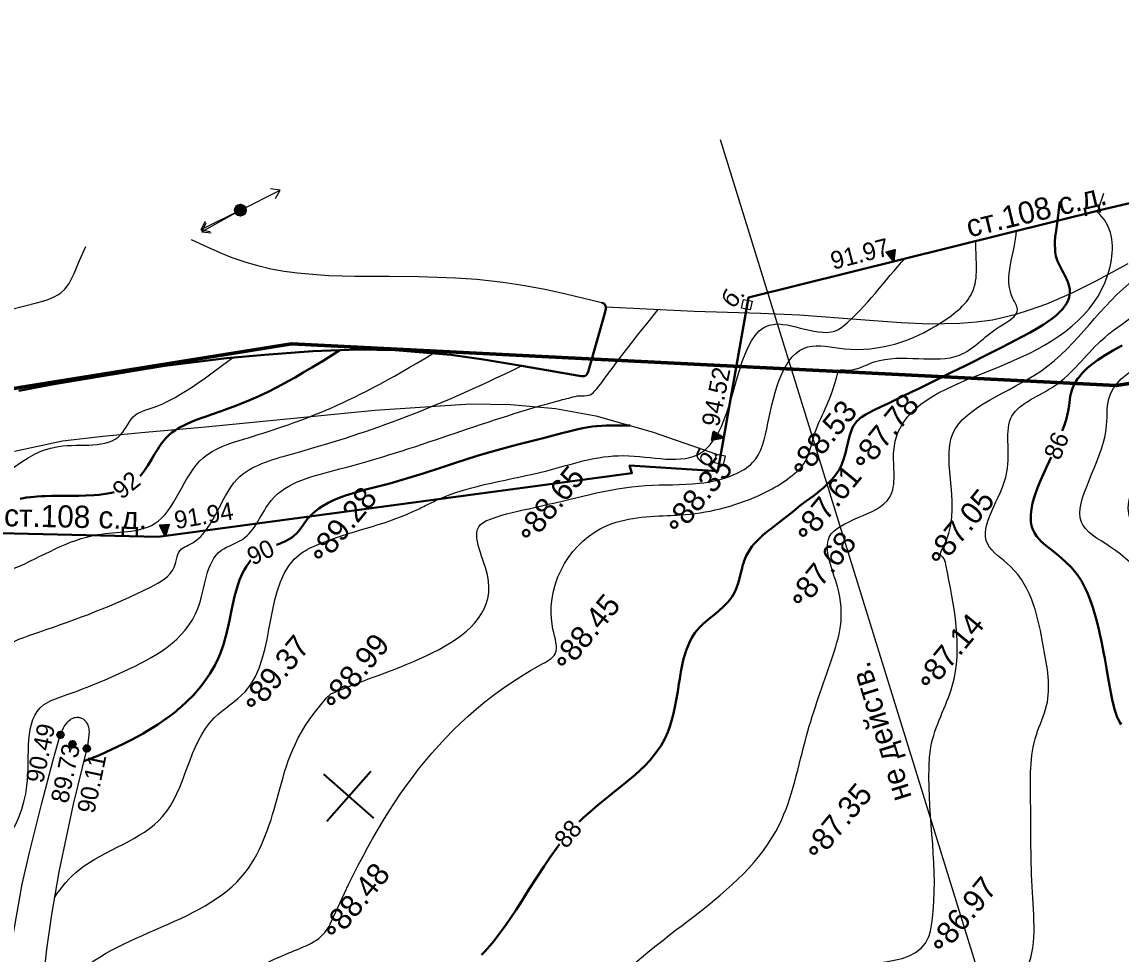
# Model space of a CAD drawing. Header units: millimetres. Extents: x -2893842 to -949497, y -1203244 to 262218.
# Drawn here: x -2423032 to -2373477, y -363624 to -321582 of the extents above; entities that cross this region are included whole.
import ezdxf

# ---------------------------------------------------------------- set-up
doc = ezdxf.new("R2010")
doc.units = ezdxf.units.MM
doc.layers.get('0').update_dxf_attribs({"lineweight": 5})
for name, color, linetype in [('!!!_ Размеры', 7, 'Continuous'), ('02_сетка', 253, 'Continuous'), ('06_Инженерно-технические сооружения', 253, 'Continuous'), ('07_Объекты электропередачи', 253, 'Continuous'), ('10_Границы покрытий и угодий', 253, 'Continuous'), ('11_Гидрография', 253, 'Continuous'), ('12_Рельеф', 253, 'Continuous'), ('19_Горизонтали', 253, 'Continuous'), ('33_Газопровод', 253, 'Continuous'), ('61_Отметки высоты поверхности', 253, 'Continuous'), ('65_Границы', 253, 'Continuous'), ('_Высоты_Блок', 253, 'Continuous')]:
    doc.layers.add(name, color=color, linetype=linetype)
doc.styles.add('LIKE17', font='d431.shx')
doc.styles.add('LIKE32', font='peteri.shx')
doc.styles.add('LIKE36', font='pragmai.shx')
doc.styles.add('Line_GUGK', font='')
doc.styles.get('Line_GUGK').set_extended_font_data('Bm431', italic=True)
doc.linetypes.add('g5_085a', pattern='A,0.001,[19,GUGK_2005.shx,S=1,R=180,X=0,Y=0],0.5,[18,GUGK_2005.shx,S=6,R=180,X=0,Y=0],0.5', length=1.001)
doc.linetypes.add('g5_121_g', pattern='A,4,-0.4,["Г",Line_GUGK,S=1,R=0,X=0,Y=-0.5],-1.2,12', length=17.6)

# ---------------------------------------------------------------- blocks, each defined once
blk = doc.blocks.new('BL_333')
at = {"color": 0}
for p, q in [((0, -3), (0, 3)), ((-3, 0), (3, 0))]:
    blk.add_line(p, q, dxfattribs=at)
blk = doc.blocks.new('g5_106_1a')
h = blk.add_hatch(color=255)
edge = h.paths.add_edge_path()
edge.add_arc((0, 0), 0.212, 0, 360)
at = {"color": 0}
blk.add_circle((0, 0), 0.25, dxfattribs=at)
blk = doc.blocks.new('g5_115_1')
at = {"color": 0, "lineweight": 20}
for points in [[(0, 0), (2, 0)], [(1.647, -0.252), (2, 0), (1.647, 0.252)]]:
    blk.add_lwpolyline(points, dxfattribs=at)
blk = doc.blocks.new('g5_330a')
blk.add_hatch(color=0).paths.add_polyline_path([(0, 0), (-0.2, 0.5), (0.2, 0.5)])
at = {"color": 0}
blk.add_lwpolyline([(0, 0), (-0.2, 0.5), (0.2, 0.5)], close=True, dxfattribs=at)
blk = doc.blocks.new('g5_330')
blk.add_hatch(color=0).paths.add_polyline_path([(-0.15, 0, 1), (0.15, 0, 1)])
at = {"color": 0}
blk.add_circle((0, 0), 0.15, dxfattribs=at)
blk = doc.blocks.new('Топо_07.04.17')
at = {"layer": '02_сетка', "color": 7, "linetype": 'Continuous'}
for p, q in [((-505765, -188956), (-503543, -186939)), ((-503646, -189058), (-505662, -186837))]:
    blk.add_line(p, q, dxfattribs=at)
at = {"layer": '06_Инженерно-технические сооружения', "color": 7, "linetype": 'Continuous', "lineweight": 20}
for points in [[(-484194, -168191), (-484573, -168063), (-484446, -167684), (-484067, -167811)], [(-486194, -174991), (-486573, -174863), (-486446, -174484), (-486067, -174611)]]:
    blk.add_lwpolyline(points, close=True, dxfattribs=at)
at = {"layer": '07_Объекты электропередачи', "color": 7, "linetype": 'Continuous', "lineweight": 20}
blk.add_lwpolyline([(-472342, -338054), (-465465, -261514), (-475491, -208846), (-484660, -160413)], dxfattribs=at)
at = {"layer": '10_Границы покрытий и угодий', "color": 7, "linetype": 'Continuous', "lineweight": 20}
for points in [[(-517404, -164419), (-516682, -164321), (-516139, -164254), (-515903, -164217), (-515642, -164165), (-515561, -164145), (-515317, -164070), (-515140, -163997), (-514994, -163920), (-514793, -163776), (-514581, -163549), (-514307, -163122), (-513997, -162568), (-513640, -161975)], [(-490809, -167113), (-492443, -166522), (-493301, -166232), (-494171, -165962), (-495123, -165705), (-496286, -165444), (-497234, -165269), (-498879, -165026), (-500198, -164867), (-500926, -164784), (-501748, -164683), (-502293, -164610), (-502908, -164516), (-503457, -164421), (-504302, -164244), (-504885, -164096), (-505464, -163922), (-506042, -163718), (-506587, -163491), (-507151, -163218), (-507556, -163000), (-508134, -162664), (-508870, -162211)]]:
    blk.add_lwpolyline(points, dxfattribs=at)
at = {"layer": '10_Границы покрытий и угодий', "color": 7, "linetype": 'Continuous', "lineweight": 30}
blk.add_lwpolyline([(-517385, -168101), (-515944, -167987), (-513929, -167881), (-510705, -167726), (-507916, -167694), (-506185, -167738), (-504007, -167824), (-501964, -167978), (-500315, -168188), (-497840, -168689), (-496407, -169059), (-494730, -169536), (-492113, -170303), (-492029, -170312), (-491977, -170310), (-491929, -170300), (-491929, -170300), (-491884, -170280), (-491847, -170250), (-491813, -170206), (-491776, -170139), (-491696, -169946), (-490729, -167602), (-490684, -167469), (-490665, -167390), (-490658, -167326), (-490660, -167282), (-490670, -167239), (-490682, -167212), (-490698, -167186), (-490719, -167164), (-490743, -167147), (-490770, -167132), (-490809, -167113)], dxfattribs=at)
at = {"layer": '11_Гидрография', "color": 92, "linetype": 'Continuous', "lineweight": 20}
blk.add_lwpolyline([(-520726, -193547), (-519730, -190223), (-519251, -188851), (-518445, -186697), (-517732, -184879), (-517365, -183953), (-517259, -183734), (-517166, -183564), (-517084, -183434), (-517048, -183384), (-517002, -183324), (-516923, -183235), (-516867, -183182), (-516807, -183135), (-516734, -183090), (-516701, -183074), (-516652, -183054), (-516543, -183029), (-516502, -183026), (-516438, -183026), (-516371, -183035), (-516343, -183041), (-516299, -183055), (-516264, -183069), (-516235, -183083), (-516193, -183110), (-516165, -183132), (-516146, -183150), (-516123, -183173), (-516094, -183209), (-516067, -183248), (-516047, -183282), (-516027, -183322), (-516000, -183390), (-515977, -183479), (-515977, -183479), (-515963, -183605), (-515963, -183671), (-515967, -183732), (-515980, -183839), (-515980, -183839), (-516016, -184023), (-516045, -184133), (-516083, -184265), (-516149, -184471), (-517038, -186900), (-517465, -188139), (-518028, -189870), (-518579, -191730), (-518981, -193259), (-519341, -194849)], dxfattribs=at)
at = {"layer": '12_Рельеф', "color": 7, "linetype": 'g5_085a', "lineweight": 20}
for points in [[(-490658, -167326), (-486717, -167964), (-483735, -168387), (-482012, -168666), (-478899, -169255), (-477502, -169523), (-476238, -169723), (-474869, -169856), (-474121, -169877), (-473390, -169866), (-472311, -169730), (-471686, -169613), (-470883, -169419), (-469690, -169056), (-468548, -168641), (-467035, -168029)], [(-517878, -170786), (-515676, -170564), (-513845, -170561), (-511923, -170602), (-509201, -170656), (-505048, -170725), (-501523, -170775), (-497203, -170979), (-495406, -171210), (-493421, -171623), (-491650, -172159), (-489210, -173152), (-486446, -174484)]]:
    blk.add_lwpolyline(points, dxfattribs=at)
at = {"layer": '19_Горизонтали', "color": 252, "linetype": 'Continuous', "lineweight": 30}
for points in [[(-469782, -164912), (-469925, -165524), (-470040, -165984), (-470091, -166189), (-470158, -166463), (-470206, -166689), (-470206, -166689), (-470249, -167145), (-470249, -167145), (-470230, -167342), (-470180, -167561), (-470131, -167719), (-470020, -168017), (-469965, -168159), (-469872, -168411), (-469872, -168411), (-469829, -168551), (-469796, -168697), (-469777, -168885), (-469778, -168946), (-469788, -169041), (-469850, -169259), (-469901, -169366), (-469981, -169494), (-470058, -169591), (-470115, -169655), (-470195, -169735), (-470518, -169990), (-470732, -170125), (-470941, -170242), (-471152, -170350), (-471313, -170426), (-471463, -170493), (-471766, -170622), (-472163, -170780), (-472734, -170997), (-473138, -171150), (-473580, -171315), (-474042, -171486), (-474416, -171624), (-474855, -171785), (-475478, -172011), (-475734, -172104), (-476143, -172251), (-476549, -172396), (-477065, -172579), (-477346, -172678), (-477860, -172859), (-478277, -173005), (-478496, -173081), (-478801, -173188), (-479175, -173318), (-479412, -173404), (-479412, -173404), (-479575, -173473), (-479755, -173564), (-479826, -173608), (-479923, -173676), (-479983, -173726), (-480039, -173778), (-480155, -173908), (-480189, -173954), (-480295, -174133), (-480378, -174314), (-480462, -174530), (-480508, -174661), (-480586, -174885), (-480642, -175043), (-480757, -175332), (-480854, -175532), (-480943, -175680), (-481029, -175804), (-481143, -175947), (-481234, -176048), (-481404, -176212), (-481633, -176400), (-481823, -176535), (-481981, -176640), (-482184, -176765), (-482331, -176852), (-482651, -177038), (-482952, -177219), (-483297, -177440), (-484101, -177934), (-484343, -178078), (-484520, -178186), (-484762, -178345), (-485032, -178544), (-485216, -178702), (-485324, -178807), (-485425, -178919), (-485627, -179197), (-485740, -179406), (-485769, -179468), (-485839, -179629), (-485878, -179727), (-485933, -179871), (-486003, -180062), (-486084, -180274), (-486143, -180416), (-486247, -180628), (-486298, -180714), (-486410, -180876), (-486484, -180967), (-486674, -181165), (-486880, -181339), (-487153, -181534), (-487365, -181672), (-487576, -181806), (-487887, -182013), (-488105, -182181), (-488321, -182385), (-488465, -182558), (-488575, -182716), (-488729, -182982), (-488805, -183136), (-488922, -183411), (-488977, -183554), (-489054, -183775), (-489144, -184063), (-489232, -184364), (-489294, -184585), (-489387, -184918), (-489519, -185376), (-489592, -185612), (-489706, -185944), (-489808, -186207), (-489896, -186411), (-490039, -186700), (-490207, -186982), (-490404, -187255), (-490625, -187513), (-490992, -187872), (-491243, -188083), (-491722, -188440), (-492352, -188857), (-492662, -189052), (-493023, -189277), (-493521, -189594), (-494280, -190121), (-494463, -190268)], [(-470834, -175198), (-470729, -174988), (-470608, -174717), (-470468, -174345), (-470393, -174095), (-470361, -173962), (-470334, -173831), (-470300, -173696), (-470260, -173575), (-470173, -173374), (-470099, -173242), (-470035, -173142), (-469975, -173060), (-469880, -172945), (-469823, -172883), (-469653, -172719), (-469543, -172627), (-469396, -172516), (-469221, -172398), (-469091, -172318), (-468889, -172204), (-468533, -172026), (-468121, -171844), (-467950, -171772), (-467722, -171680)]]:
    blk.add_lwpolyline(points, dxfattribs=at)
at = {"layer": '19_Горизонтали', "color": 42, "linetype": 'Continuous', "lineweight": 30}
for points in [[(-502788, -167916), (-503140, -168082), (-503597, -168302), (-504134, -168550), (-504542, -168732), (-504935, -168901), (-505235, -169026), (-505782, -169243), (-506219, -169405), (-506690, -169568), (-507120, -169704), (-507696, -169867), (-508167, -169985), (-508415, -170043), (-508913, -170153), (-509160, -170208), (-509323, -170245), (-509653, -170328), (-509870, -170388), (-509973, -170420), (-510199, -170497), (-510306, -170539), (-510442, -170598), (-510561, -170656), (-510732, -170752), (-510846, -170827), (-511032, -170974), (-511197, -171129), (-511266, -171202), (-511381, -171330), (-511453, -171416), (-511620, -171626), (-511698, -171728), (-511789, -171849), (-511983, -172103), (-512152, -172310), (-512303, -172476), (-512369, -172541)], [(-513620, -173124), (-513747, -173141), (-513928, -173158), (-514303, -173168), (-514536, -173162), (-514908, -173139), (-515219, -173110), (-515438, -173086), (-515779, -173047), (-516443, -172974), (-516739, -172948), (-516892, -172937), (-517097, -172927), (-517382, -172922), (-517585, -172926), (-517865, -172944)], [(-506615, -176319), (-506479, -176282), (-506378, -176253), (-506223, -176203), (-506055, -176139), (-505910, -176072), (-505660, -175909), (-505546, -175804), (-505431, -175680), (-505304, -175533), (-505107, -175324), (-505029, -175253), (-504820, -175086), (-504694, -175000), (-504536, -174905), (-504365, -174816), (-504082, -174692), (-503873, -174616), (-503649, -174546), (-503440, -174490), (-503276, -174451), (-502458, -174303), (-501656, -174193), (-501226, -174133), (-500767, -174060), (-499689, -173860), (-498837, -173684), (-498181, -173546), (-497753, -173459), (-497125, -173338), (-496307, -173199), (-495584, -173090), (-495239, -173041), (-494744, -172972), (-494069, -172879), (-493262, -172764), (-492949, -172719), (-492633, -172678), (-492314, -172645), (-491858, -172619), (-491683, -172617), (-491442, -172625), (-491237, -172640), (-490949, -172671), (-490715, -172700), (-490579, -172717), (-490167, -172762)], [(-469685, -188657), (-469725, -188583), (-469787, -188428), (-469833, -188274), (-469866, -188130), (-469901, -187940), (-469920, -187818), (-469960, -187485), (-470000, -187018), (-470023, -186679), (-470043, -186338), (-470058, -186075), (-470087, -185597), (-470100, -185397), (-470123, -185083), (-470143, -184842), (-470176, -184495), (-470200, -184273), (-470264, -183795), (-470348, -183312), (-470385, -183135), (-470470, -182790), (-470538, -182558), (-470648, -182241), (-470741, -182018), (-470900, -181708), (-470993, -181556), (-471133, -181354), (-471324, -181115), (-471532, -180882), (-471705, -180704), (-471928, -180481), (-472087, -180319), (-472234, -180162), (-472347, -180030), (-472410, -179948), (-472520, -179783), (-472602, -179620), (-472653, -179471), (-472680, -179351), (-472696, -179215), (-472700, -179097), (-472693, -178962), (-472671, -178790), (-472616, -178552), (-472531, -178291), (-472452, -178091), (-472394, -177960), (-472230, -177625), (-472113, -177408), (-471972, -177159), (-471725, -176743), (-471577, -176499), (-471470, -176321)], [(-516354, -185030), (-515618, -184833), (-515013, -184641), (-514784, -184564), (-514452, -184447), (-514043, -184293), (-513547, -184089), (-513136, -183903), (-512843, -183759), (-512575, -183619), (-512247, -183434), (-511990, -183277), (-511869, -183198), (-511721, -183099), (-511409, -182872), (-511117, -182638), (-510726, -182281), (-510533, -182080), (-510259, -181762), (-509997, -181407), (-509809, -181110), (-509683, -180885), (-509505, -180515), (-509369, -180186), (-509270, -179920), (-509112, -179462), (-508990, -179092), (-508875, -178749), (-508756, -178416), (-508554, -177921), (-508448, -177701), (-508361, -177542), (-508246, -177355), (-508180, -177258), (-508092, -177143), (-507930, -176961), (-507857, -176890), (-507845, -176880)], [(-495453, -191172), (-495550, -191268), (-495951, -191707), (-496262, -192068), (-496696, -192596), (-497057, -193045), (-497452, -193539), (-497739, -193894), (-498251, -194496), (-498794, -195078), (-498979, -195259), (-499349, -195591), (-499520, -195730)]]:
    blk.add_lwpolyline(points, dxfattribs=at)
at = {"layer": '19_Горизонтали', "linetype": 'Continuous', "lineweight": 20}
blk.add_spline([(-457202, -165228, -67200), (-456491, -160972, -67200), (-456497, -156266, -67200), (-456542, -153776, -67200), (-457461, -147450, -67200), (-457452, -146595, -67200), (-457993, -144933, -67200), (-459425, -142448, -67200), (-460291, -141040, -67200), (-461188, -139151, -67200), (-461623, -138252, -67200), (-462676, -135997, -67200), (-463290, -134523, -67200), (-464145, -133597, -67200), (-465146, -132418, -67200), (-467211, -129401, -67200), (-468491, -127983, -67200), (-470526, -125738, -67200), (-472092, -124023, -67200), (-473356, -122347, -67200), (-475323, -120125, -67200), (-476734, -119167, -67200), (-479129, -116594, -67200), (-480951, -115071, -67200), (-483274, -112252, -67200), (-485174, -110329, -67200), (-486245, -108137, -67200), (-487510, -105308, -67200), (-488101, -102957, -67200), (-489088, -100839, -67200), (-490203, -98041, -67200), (-491559, -95434, -67200), (-492770, -92784, -67200), (-494582, -90777, -67200), (-497444, -86479, -67200), (-498273, -85620, -67200)], degree=3, dxfattribs=at)
blk.add_open_spline([(-458169, -165340, -67200), (-458152, -165291, -67200), (-457946, -164658, -67200), (-457264, -161790, -67200), (-457361, -158521, -67200), (-456589, -154711, -67200), (-457487, -152377, -67200), (-457513, -149721, -67200), (-458155, -147820, -67200), (-458115, -146034, -67200), (-459312, -144276, -67200), (-460091, -141995, -67200), (-461469, -140375, -67200), (-463668, -138450, -67200), (-464135, -135687, -67200), (-466435, -132294, -67200), (-467940, -129799, -67200), (-470595, -127576, -67200), (-471996, -125075, -67200), (-474394, -122786, -67200), (-476053, -119915, -67200), (-478662, -118695, -67200), (-480335, -116250, -67200), (-482939, -114249, -67200), (-484840, -112503, -67200), (-485855, -111570, -67200)], degree=3, knots=[20.910469, 20.910469, 20.910469, 20.910469, 21.066673, 22.900686, 29.729603, 30.784798, 34.459495, 36.869624, 38.702758, 40.435452, 42.039339, 44.907047, 47.632774, 48.287475, 53.635293, 55.268938, 60.615981, 62.230688, 65.581387, 69.053736, 72.151873, 75.260055, 77.292332, 80.898889, 85.04054, 85.04054, 85.04054, 85.04054], dxfattribs=at)
at = {"layer": '19_Горизонтали', "color": 252, "linetype": 'Continuous', "lineweight": 20}
for points, knots in [([(-518346, -215776, 19800), (-517636, -214790, 19800), (-515727, -211880, 19800), (-513301, -206041, 19800), (-507383, -204471, 19800), (-501520, -203794, 19800), (-497623, -202669, 19800), (-492457, -202863, 19800), (-488538, -201473, 19800), (-485278, -196857, 19800), (-479838, -198944, 19800), (-478556, -194426, 19800), (-478865, -191602, 19800), (-478251, -188038, 19800), (-476261, -185432, 19800), (-476588, -182379, 19800), (-476751, -180309, 19800), (-476980, -180117, 19800), (-475531, -178254, 19800), (-477289, -174018, 19800), (-470487, -172753, 19800), (-468331, -169431, 19800), (-465925, -168326, 19800), (-465579, -167774, 19800), (-464723, -167031, 19800), (-466459, -166158, 19800), (-466297, -165332, 19800), (-465920, -163275, 19800)], [204.95385, 204.95385, 204.95385, 204.95385, 208.594058, 215.322554, 222.852392, 225.166191, 233.211417, 234.718219, 240.673373, 244.749448, 250.57321, 251.291342, 258.212187, 259.137314, 262.059489, 267.545461, 267.902961, 268.034286, 268.340957, 273.5553, 278.414915, 284.40673, 285.550909, 285.950765, 286.380337, 288.584845, 288.854742, 288.854742, 288.854742, 288.854742]), ([(-517574, -220342, 19300), (-515881, -218147, 19300), (-513565, -214515, 19300), (-511022, -208864, 19300), (-505699, -207476, 19300), (-500953, -207167, 19300), (-496695, -206070, 19300), (-492020, -206906, 19300), (-488779, -203489, 19300), (-484745, -204442, 19300), (-482100, -202417, 19300), (-478662, -202827, 19300), (-477322, -200521, 19300), (-474596, -199640, 19300), (-474586, -195479, 19300), (-474151, -192063, 19300), (-473910, -189132, 19300), (-472598, -187102, 19300), (-472808, -184355, 19300), (-472986, -181585, 19300), (-475616, -179458, 19300), (-472985, -177172, 19300), (-473618, -173954, 19300), (-470538, -173268, 19300), (-468637, -170956, 19300), (-465759, -169974, 19300), (-464752, -168076, 19300), (-463022, -166993, 19300), (-464675, -165892, 19300), (-464468, -165120, 19300), (-464334, -163562, 19300)], [203.159358, 203.159358, 203.159358, 203.159358, 211.481942, 215.890267, 220.823609, 226.643164, 230.498168, 233.842534, 240.286351, 241.996439, 245.588707, 249.655011, 250.461416, 253.310032, 257.101715, 261.194516, 264.222206, 265.622415, 268.25111, 272.183612, 273.62818, 277.001566, 279.528103, 281.882762, 284.786013, 288.654428, 290.006321, 291.458685, 293.218736, 293.748149, 293.748149, 293.748149, 293.748149]), ([(-516796, -223681, 18300), (-514318, -219064, 18300), (-511142, -214697, 18300), (-502725, -214335, 18300), (-497803, -212919, 18300), (-492950, -213610, 18300), (-489409, -212956, 18300), (-486099, -213650, 18300), (-481427, -212153, 18300), (-479121, -209886, 18300), (-476242, -209747, 18300), (-475185, -209398, 18300), (-473822, -209580, 18300), (-471911, -206190, 18300), (-468449, -205031, 18300), (-468417, -199735, 18300), (-465127, -195650, 18300), (-465249, -190772, 18300), (-464790, -182679, 18300), (-467773, -185902, 18300), (-467229, -181097, 18300), (-472085, -179818, 18300), (-468755, -176373, 18300), (-468719, -172770, 18300), (-464342, -172157, 18300), (-463328, -168607, 18300), (-459631, -166941, 18300), (-461077, -165363, 18300), (-460808, -164696, 18300), (-460777, -164348, 18300)], [202.603682, 202.603682, 202.603682, 202.603682, 216.557043, 217.554997, 227.686472, 231.675238, 231.943309, 238.47725, 241.473144, 246.063045, 248.872238, 248.907928, 248.930238, 253.439365, 256.767036, 259.981478, 267.460905, 270.751315, 277.45638, 278.201353, 280.888425, 284.95948, 289.287826, 290.672002, 295.317182, 298.573148, 302.071096, 302.942233, 303.990677, 303.990677, 303.990677, 303.990677]), ([(-519102, -211144, 20300), (-517828, -208689, 20300), (-515672, -203357, 20300), (-509005, -202734, 20300), (-503220, -199359, 20300), (-497486, -201652, 20300), (-492318, -195814, 20300), (-485924, -194092, 20300), (-484001, -187657, 20300), (-482618, -184914, 20300), (-481632, -182751, 20300), (-481580, -180946, 20300), (-482593, -177974, 20300), (-478356, -178132, 20300), (-478957, -172909, 20300), (-472373, -172320, 20300), (-467802, -169512, 20300), (-467479, -166323, 20300), (-468133, -165599, 20300), (-468127, -165544, 20300), (-467767, -164754, 20300)], [208.063778, 208.063778, 208.063778, 208.063778, 215.993357, 224.009225, 225.929117, 236.025269, 237.397159, 248.84313, 253.023381, 256.678587, 258.216813, 260.000293, 262.263567, 265.517113, 267.620228, 274.984801, 280.892234, 283.366799, 283.521069, 283.53145, 283.53145, 283.53145, 283.53145]), ([(-515939, -227941, 17800), (-513579, -223504, 17800), (-508567, -215726, 17800), (-498819, -217631, 17800), (-494446, -216846, 17800), (-492074, -216942, 17800), (-489186, -215740, 17800), (-484417, -216351, 17800), (-481348, -214361, 17800), (-478056, -214002, 17800), (-477626, -212687, 17800), (-476389, -211321, 17800), (-476545, -212654, 17800), (-476453, -213502, 17800), (-476143, -213357, 17800), (-474771, -212740, 17800), (-472765, -209850, 17800), (-468582, -210109, 17800), (-467424, -207763, 17800), (-466400, -204721, 17800), (-466047, -199887, 17800), (-463463, -195825, 17800), (-463155, -190756, 17800), (-465405, -187143, 17800), (-464861, -182945, 17800), (-466680, -181444, 17800), (-469240, -179572, 17800), (-466937, -176832, 17800), (-467440, -173691, 17800), (-463459, -172618, 17800), (-462677, -168925, 17800), (-459027, -166948, -1065), (-458169, -165340, -67200)], [189.977824, 189.977824, 189.977824, 189.977824, 203.730104, 214.707598, 216.396178, 217.060972, 221.796894, 225.465071, 230.815877, 232.881835, 233.961113, 235.168109, 236.408092, 236.806932, 236.878984, 237.356248, 241.468184, 246.616099, 246.885165, 249.248959, 256.233611, 261.097854, 263.237771, 271.074889, 273.62857, 274.203742, 278.099094, 280.608807, 283.298809, 286.260953, 290.468957, 294.734536, 294.734536, 294.734536, 294.734536]), ([(-519997, -200310, 21300), (-519639, -200042, 21300), (-519032, -199682, 21300), (-514847, -198194, 21300), (-511375, -195288, 21300), (-506610, -194292, 21300), (-506158, -193610, 21300), (-503574, -189238, 21300), (-500380, -184907, 21300), (-494427, -182659, 21300), (-495117, -180001, 21300), (-492821, -176773, 21300), (-489784, -176918, 21300), (-487360, -177114, 21300), (-485202, -176831, 21300), (-483354, -176010, 21300), (-482350, -175214, 21300), (-481900, -173626, 21300), (-480998, -172658, 21300), (-480544, -171278, 21300), (-479848, -171507, 21300), (-478162, -170625, 21300), (-475315, -171982, 21300), (-473646, -170347, 21300), (-472019, -169761, 21300), (-472844, -168145, 21300), (-472030, -166996, 21300), (-471861, -165986, 21300)], [217.23521, 217.23521, 217.23521, 217.23521, 218.648257, 219.442622, 230.432049, 232.531858, 232.678762, 232.871561, 247.787195, 248.618171, 249.72707, 254.730654, 257.829353, 258.388681, 262.04895, 264.200312, 264.350692, 265.879585, 268.677658, 269.094229, 269.270339, 270.653394, 274.51494, 276.706777, 277.850151, 278.370523, 281.444792, 281.444792, 281.444792, 281.444792]), ([(-515171, -231770, -67200), (-514449, -230784, 17300), (-512282, -226504, 17300), (-507750, -219108, 17300), (-498767, -221319, 17300), (-492678, -219093, 17300), (-488850, -219464, 17300), (-486303, -218753, 17300), (-485137, -218846, 17300), (-482476, -217478, 17300), (-479797, -218835, 17300), (-477897, -215285, 17300), (-476815, -215586, 17300), (-475988, -216561, 17300), (-474177, -215066, 17300), (-471839, -214769, 17300), (-469569, -212387, 17300), (-467433, -212226, 17300), (-465706, -207437, 17300), (-463437, -203047, 17300), (-462782, -197557, 17300), (-461599, -195670, 17300), (-461486, -193339, 17300), (-463298, -188938, 17300), (-461863, -182602, 17300), (-465058, -179993, 17300), (-466348, -178999, 17300), (-465137, -177200, 17300), (-466121, -174632, 17300), (-462684, -173042, 17300), (-461259, -169445, 17300), (-458361, -166928, -53316), (-457528, -165845, -36006)], [187.159014, 187.159014, 187.159014, 187.159014, 190.224336, 200.478692, 210.060356, 214.183215, 219.787317, 221.246815, 222.049229, 223.219718, 229.981036, 231.321416, 231.68797, 232.804722, 233.597298, 238.847203, 240.724391, 243.074526, 244.304542, 255.110461, 258.339924, 260.588983, 261.578407, 265.20202, 274.849262, 277.022131, 278.094764, 278.785845, 282.781673, 284.060781, 289.220822, 293.739068, 293.739068, 293.739068, 293.739068]), ([(-519711, -197031, 21800), (-519291, -196323, 21800), (-517211, -192755, 21800), (-510187, -193189, 21800), (-507559, -187017, 21800), (-506861, -184979, 21800), (-505006, -183291, 21800), (-502013, -182351, 21800), (-495553, -181721, 21800), (-498016, -176577, 21800), (-496349, -176075, 21800), (-493892, -175908, 21800), (-490665, -175302, 21800), (-487633, -175782, 21800), (-485958, -175618, 21800), (-484499, -174982, 21800), (-483818, -172782, 21800), (-482682, -169587, 21800), (-479158, -170856, 21800), (-476466, -170285, 21800), (-473698, -168571, 21800), (-473852, -166946, 21800), (-473728, -166207, 21800)], [219.398363, 219.398363, 219.398363, 219.398363, 221.829383, 231.44555, 235.265036, 240.052048, 240.294331, 240.413338, 249.196922, 251.715902, 252.048897, 254.154699, 259.256598, 261.680349, 263.284287, 264.292791, 266.196131, 270.084123, 271.727818, 276.245798, 278.318429, 280.566121, 280.566121, 280.566121, 280.566121]), ([(-518366, -191012, 22300), (-518001, -190561, 22300), (-516543, -189174, 22300), (-512213, -188631, 22300), (-511461, -184050, 22300), (-507015, -182227, 22300), (-507502, -177404, 22300), (-503548, -176096, 22300), (-501546, -175969, 22300), (-499759, -175317, 22300), (-497780, -174590, 22300), (-494603, -174610, 22300), (-490718, -173645, 22300), (-487501, -175056, 22300), (-485189, -172363, 22300), (-484447, -167305, 22300), (-480993, -169983, 22300), (-478973, -168633, 22300), (-478023, -167561, 22300), (-476979, -166644, 22300)], [228.610856, 228.610856, 228.610856, 228.610856, 230.375934, 234.822119, 239.841753, 241.669143, 248.401265, 249.311044, 253.798208, 254.415979, 255.005296, 260.119386, 263.656285, 267.19027, 268.614914, 273.867045, 276.87893, 276.955766, 281.125114, 281.125114, 281.125114, 281.125114])]:
    blk.add_open_spline(points, degree=3, knots=knots, dxfattribs=at)
at = {"layer": '19_Горизонтали', "color": 42, "linetype": 'Continuous', "lineweight": 20}
for points, knots in [([(-541735, -402706, 25300), (-541883, -401964, 25300), (-542560, -400358, 25300), (-541129, -397254, 25300), (-544133, -395991, 25300), (-543998, -394009, 25300), (-543677, -392057, 25300), (-542078, -392849, 25300), (-541358, -391412, 25300), (-539731, -388738, 25300), (-535744, -387480, 25300), (-531899, -385527, 25300), (-529646, -385513, 25300), (-527662, -384004, 25300), (-529741, -382900, 25300), (-530242, -381512, 25300), (-530279, -380726, 25300), (-530166, -380002, 25300), (-530110, -379100, 25300), (-530263, -377753, 25300), (-529824, -376185, 25300), (-530846, -375066, 25300), (-529862, -373588, 25300), (-531914, -371229, 25300), (-534032, -369075, 25300), (-537325, -367897, 25300), (-538194, -364917, 25300), (-541078, -364674, 25300), (-543562, -365123, 25300), (-544133, -363156, 25300), (-545582, -365362, 25300), (-544549, -361747, 25300), (-549254, -358884, 25300), (-549671, -352670, 25300), (-549749, -347906, 25300), (-549913, -347309, 25300), (-549707, -346409, 25300), (-550620, -342337, 25300), (-550708, -336702, 25300), (-551830, -329237, 25300), (-551587, -323695, 25300), (-554680, -319114, 25300), (-553906, -314631, 25300), (-554562, -309984, 25300), (-555775, -305259, 25300), (-552565, -303549, 25300), (-553521, -300300, 25300), (-554732, -297039, 25300), (-553622, -292013, 25300), (-555756, -287947, 25300), (-556026, -283510, 25300), (-555919, -280065, 25300), (-557458, -274397, 25300), (-551677, -277195, 25300), (-551451, -265015, 25300), (-557530, -263365, 25300), (-557603, -259738, 25300), (-551092, -257435, 25300), (-555605, -250126, 25300), (-553746, -244737, 25300), (-549811, -242987, 25300), (-550918, -237852, 25300), (-547700, -235578, 25300), (-548161, -232028, 25300), (-545311, -230295, 25300), (-544953, -226785, 25300), (-543599, -224788, 25300), (-541038, -221373, 25300), (-541779, -217464, 25300), (-541424, -212807, 25300), (-538106, -208221, 25300), (-535440, -202839, 25300), (-533724, -196990, 25300), (-532316, -192700, 25300), (-524315, -187907, 25300), (-529136, -187320, 25300), (-527582, -185222, 25300), (-528407, -182390, 25300), (-524006, -181853, 25300), (-525315, -176865, 25300), (-523592, -174509, 25300), (-522878, -172761, 25300), (-519549, -173409, 25300), (-517328, -169889, 25300), (-513248, -171342, 25300), (-512484, -169753, 25300), (-511193, -169471, 25300), (-510318, -169318, 25300), (-507640, -167701, -67200)], [0, 0, 0, 0, 2.270258, 5.111779, 8.350305, 8.895506, 11.188797, 11.972088, 13.09072, 15.059021, 21.922292, 24.306666, 28.022657, 28.476937, 31.105985, 31.877304, 33.06316, 33.376946, 34.078011, 35.761568, 37.474215, 38.57858, 39.609158, 41.965889, 46.359284, 49.390346, 51.606786, 54.544721, 57.176636, 57.897546, 58.821303, 61.425547, 62.272458, 75.242717, 76.01191, 76.667886, 77.047374, 78.741512, 88.904719, 94.011119, 101.474986, 104.841916, 109.913878, 114.132201, 119.749568, 121.608905, 123.185651, 128.712458, 132.462127, 137.791666, 142.041265, 145.061495, 150.037937, 151.288706, 160.66222, 167.053523, 167.645411, 171.009409, 182.739062, 183.779602, 187.886896, 193.591581, 196.073314, 198.423822, 203.141361, 204.167851, 208.814711, 210.10182, 216.842408, 219.460034, 224.014398, 233.214886, 237.828131, 241.587936, 248.902843, 250.136413, 250.960137, 255.091379, 256.562032, 262.072788, 265.261978, 265.775836, 267.382273, 273.302999, 276.162657, 277.260693, 277.85098, 279.988592, 279.988592, 279.988592, 279.988592]), ([(-530858, -395619, 23300), (-530853, -395598, 23300), (-530625, -394737, 23300), (-528830, -395790, 23300), (-527813, -394881, 23300), (-527257, -394480, 23300), (-526815, -393072, 23300), (-526147, -391885, 23300), (-525368, -389768, 23300), (-524037, -387589, 23300), (-524920, -384958, 23300), (-524986, -382442, 23300), (-525079, -380385, 23300), (-526846, -379347, 23300), (-526562, -378042, 23300), (-526689, -376237, 23300), (-526414, -373717, 23300), (-524750, -368465, 23300), (-530425, -366852, 23300), (-531464, -364127, 23300), (-531553, -364060, 23300), (-531731, -363958, 23300), (-532595, -361915, 23300), (-533563, -354958, 23300), (-535798, -346321, 23300), (-539539, -339550, 23300), (-540476, -335682, 23300), (-544298, -330862, 23300), (-541428, -323211, 23300), (-546465, -320154, 23300), (-546706, -315416, 23300), (-547233, -311399, 23300), (-551185, -305790, 23300), (-543394, -303446, 23300), (-545850, -297983, 23300), (-546731, -295031, 23300), (-545930, -289057, 23300), (-549661, -284486, 23300), (-550344, -279523, 23300), (-550340, -279420, 23300), (-550383, -279261, 23300), (-545337, -281263, 23300), (-545213, -267568, 23300), (-550493, -263663, 23300), (-549862, -260727, 23300), (-549763, -256364, 23300), (-549793, -251645, 23300), (-547167, -248052, 23300), (-546564, -244103, 23300), (-543914, -241334, 23300), (-542143, -236966, 23300), (-541242, -232710, 23300), (-538497, -228179, 23300), (-536082, -222489, 23300), (-535212, -217328, 23300), (-535410, -213066, 23300), (-534509, -211601, 23300), (-533859, -210359, 23300), (-533030, -206980, 23300), (-529917, -203023, 23300), (-526178, -196954, 23300), (-523194, -190857, 23300), (-518493, -186973, 23300), (-518900, -182434, 23300), (-516254, -181859, 23300), (-513728, -181165, 23300), (-510186, -179742, 23300), (-509853, -176262, 23300), (-507636, -175940, 23300), (-506622, -173603, 23300), (-500888, -173039, 23300), (-496547, -171755, 23300), (-492801, -171223, 23300), (-492283, -171142, 23300), (-491539, -171329, 23300), (-491274, -170573, 23300), (-488316, -167705, -67200)], [15.352812, 15.352812, 15.352812, 15.352812, 15.410443, 17.865387, 18.460139, 19.457254, 19.81235, 22.827891, 23.533138, 26.599669, 30.023298, 31.225687, 34.29839, 35.483447, 36.57098, 37.852553, 41.027009, 44.270589, 52.627688, 52.735188, 52.863151, 52.951434, 53.346186, 59.139339, 74.529875, 79.409533, 82.253512, 86.347458, 97.214376, 100.403279, 101.551358, 110.994794, 113.204989, 119.395891, 125.352487, 127.392349, 128.776297, 143.063042, 143.186816, 143.274784, 143.419729, 143.456159, 157.470027, 159.80336, 162.552868, 165.363389, 173.41799, 175.555845, 178.471641, 185.057304, 186.467389, 192.589576, 197.951169, 202.241918, 211.047959, 213.665584, 214.486863, 216.145968, 217.865513, 224.835781, 230.840528, 239.394506, 244.88692, 248.617825, 249.596325, 252.491144, 256.911481, 259.752203, 260.821366, 262.999827, 266.401002, 276.540917, 277.307429, 277.714329, 278.120893, 279.419724, 279.419724, 279.419724, 279.419724]), ([(-536152, -397482, 24300), (-536288, -397358, 24300), (-536882, -396753, 24300), (-536151, -395080, 24300), (-533580, -394743, 24300), (-531738, -393908, 24300), (-529967, -393892, 24300), (-529465, -393392, 24300), (-528775, -393012, 24300), (-528580, -392255, 24300), (-528245, -391587, 24300), (-527562, -389555, 24300), (-525872, -387325, 24300), (-526513, -384520, 24300), (-526442, -382977, 24300), (-526788, -381184, 24300), (-528878, -380295, 24300), (-528228, -377751, 24300), (-528446, -375824, 24300), (-528284, -374058, 24300), (-527563, -371686, 24300), (-530650, -370492, 24300), (-531248, -367790, 24300), (-532882, -366608, 24300), (-535892, -365156, 24300), (-535562, -360408, 24300), (-539346, -360511, 24300), (-538286, -352563, 24300), (-545751, -346165, 24300), (-550151, -333554, 24300), (-548916, -324861, 24300), (-551641, -320287, 24300), (-551095, -315764, 24300), (-552330, -311390, 24300), (-552847, -305329, 24300), (-548182, -303654, 24300), (-549689, -299132, 24300), (-550702, -296028, 24300), (-549774, -290527, 24300), (-552726, -286219, 24300), (-553196, -281523, 24300), (-553129, -279731, 24300), (-553904, -276871, 24300), (-548508, -279231, 24300), (-548607, -266144, 24300), (-553875, -263508, 24300), (-554224, -260209, 24300), (-551220, -258466, 24300), (-552898, -253285, 24300), (-552168, -248099, 24300), (-549673, -245364, 24300), (-549114, -243255, 24300), (-547583, -241065, 24300), (-545015, -237463, 24300), (-544172, -233097, 24300), (-542568, -228060, 24300), (-540567, -225140, 24300), (-539220, -222214, 24300), (-538912, -218941, 24300), (-539362, -214681, 24300), (-536397, -209888, 24300), (-534174, -205870, 24300), (-533475, -201346, 24300), (-531698, -198590, 24300), (-529157, -194743, 24300), (-529237, -191129, 24300), (-522652, -186846, 24300), (-525478, -186220, 24300), (-522457, -185859, 24300), (-523657, -181573, 24300), (-522593, -176800, 24300), (-517946, -176064, 24300), (-515212, -174615, 24300), (-511309, -175350, 24300), (-510185, -171901, 24300), (-505755, -171078, 24300), (-502827, -170499, 24300), (-498641, -168527, -67200)], [8.236603, 8.236603, 8.236603, 8.236603, 8.740606, 10.586357, 12.067648, 16.315733, 16.630147, 17.227337, 18.332138, 18.853275, 19.494375, 20.580837, 25.304952, 26.999476, 28.930585, 29.994985, 32.257367, 34.333567, 36.780205, 38.229414, 39.710178, 43.525376, 45.424542, 47.685221, 49.244894, 55.282781, 56.51874, 58.469281, 73.92521, 85.133832, 97.233641, 98.608305, 100.679106, 110.305535, 112.950751, 117.3925, 121.15917, 124.942505, 127.509314, 137.317455, 139.504142, 141.058241, 143.618935, 144.262534, 155.956225, 160.318543, 162.601538, 163.986714, 169.754065, 175.416051, 179.713355, 180.239154, 181.924818, 187.617774, 193.373027, 195.035136, 203.460496, 203.850564, 204.651113, 213.217888, 215.90571, 221.335506, 226.963109, 229.223736, 231.171222, 240.438031, 243.323355, 244.262414, 245.453829, 248.368097, 254.862636, 257.557801, 261.61345, 264.213405, 267.925812, 269.921543, 277.148707, 277.148707, 277.148707, 277.148707]), ([(-535665, -397184, 23800), (-535744, -396796, 23800), (-535078, -395365, 23800), (-533035, -395338, 23800), (-531124, -394626, 23800), (-529418, -394866, 23800), (-528508, -394133, 23800), (-527967, -393662, 23800), (-527750, -392697, 23800), (-527191, -391739, 23800), (-526462, -389661, 23800), (-524958, -387459, 23800), (-525719, -384737, 23800), (-525724, -382715, 23800), (-525945, -380788, 23800), (-527848, -379815, 23800), (-527401, -377899, 23800), (-527567, -376030, 23800), (-527350, -373887, 23800), (-526162, -370079, 23800), (-530531, -368670, 23800), (-531372, -365964, 23800), (-532230, -365349, 23800), (-533867, -364393, 23800), (-535033, -362074, 23800), (-535833, -357790, 23800), (-537801, -350776, 23800), (-542613, -343402, 23800), (-543840, -336302, 23800), (-546609, -332226, 23800), (-545394, -327602, 23800), (-550310, -325222, 23800), (-549406, -322143, 23800), (-550164, -320889, 23800), (-549688, -316322, 23800), (-551472, -311975, 23800), (-551486, -305334, 23800), (-545879, -303758, 23800), (-547765, -298551, 23800), (-548712, -295528, 23800), (-547850, -289789, 23800), (-551196, -285353, 23800), (-551773, -280524, 23800), (-551734, -279573, 23800), (-552140, -278075, 23800), (-546923, -280248, 23800), (-547177, -266749, 23800), (-552153, -263537, 23800), (-552633, -260432, 23800), (-551181, -259363, 23800), (-552144, -255089, 23800), (-551350, -250530, 23800), (-548439, -246698, 23800), (-547660, -243260, 23800), (-545859, -240795, 23800), (-544126, -238306, 23800), (-543465, -235366, 23800), (-542072, -230869, 23800), (-539538, -226657, 23800), (-537630, -222359, 23800), (-537069, -218133, 23800), (-537381, -213874, 23800), (-535453, -210746, 23800), (-534033, -208105, 23800), (-533248, -204170, 23800), (-530809, -200802, 23800), (-527434, -195312, 23800), (-524786, -190229, 23800), (-520428, -185147, 23800), (-521452, -179803, 23800), (-516412, -178752, 23800), (-513855, -178119, 23800), (-511238, -177090, 23800), (-511108, -176017, 23800), (-509402, -175624, 23800), (-508681, -172807, 23800), (-502945, -171966, 23800), (-499081, -171090, 23800), (-494730, -169536, -67200)], [8.800497, 8.800497, 8.800497, 8.800497, 10.031382, 12.555836, 14.334105, 16.220588, 17.302841, 17.720238, 18.328974, 20.157295, 21.05315, 24.948473, 27.507549, 29.074298, 31.142849, 32.866569, 34.448435, 36.312541, 38.624373, 40.986545, 47.072694, 48.076027, 49.270348, 50.094326, 53.778674, 56.388776, 63.322974, 75.378599, 82.404899, 84.451872, 89.885331, 94.081255, 97.413087, 97.791618, 98.361838, 110.692321, 111.85146, 117.584415, 122.446048, 125.357647, 127.333025, 139.380468, 140.535699, 141.356732, 142.709552, 143.049567, 155.903346, 159.251171, 162.37972, 162.775485, 164.423299, 173.537716, 176.755296, 178.476094, 183.992811, 185.732325, 187.490875, 192.930502, 199.823979, 202.164388, 206.967683, 212.559883, 214.314433, 217.858883, 221.532458, 226.147905, 230.124022, 240.940956, 243.164076, 250.167706, 252.004538, 257.438673, 258.831382, 259.726404, 260.063263, 263.775853, 266.474306, 276.246246, 276.246246, 276.246246, 276.246246])]:
    blk.add_open_spline(points, degree=3, knots=knots, dxfattribs=at)
at = {"layer": '33_Газопровод', "linetype": 'g5_121_g', "lineweight": 30}
blk.add_lwpolyline([(-522672, -174586), (-522190, -173935), (-511876, -175349), (-490326, -174912), (-490397, -174550), (-486470, -175249), (-484211, -167621), (-467831, -165474), (-458276, -164337), (-459405, -145391), (-464058, -135831), (-465042, -133890), (-468507, -129090), (-484139, -109372), (-507632, -61315), (-506655, -43208), (-511990, -17166), (-521038, 11415), (-521192, 30351), (-514629, 77169), (-518830, 94834), (-505209, 96933)], dxfattribs=at)
at = {"layer": '65_Границы', "color": 1, "linetype": 'Continuous', "lineweight": 50}
blk.add_polyline3d([(-573464, -168037, 0), (-544539, -166847, 0), (-523475, -168240, -67200), (-504930, -167382, -67200), (-468192, -173438, -67200), (-459961, -173111, -67200), (-452800, -162531, -67200), (-454134, -142097, -67200), (-474373, -103816, -67200), (-494357, -70278, -67200)], dxfattribs=at)
at = {"layer": '_Высоты_Блок', "color": 7, "linetype": 'Continuous', "lineweight": 30}
for centre in [(-482826, -175498, -67200), (-480018, -175512, -67200), (-504782, -176939, -67200), (-495371, -177057, -67200), (-488694, -177423, -67200), (-482956, -178430, -67200), (-477124, -180182, -67200), (-483531, -181376, -67200), (-494423, -182979, -67200), (-508548, -183255, -67200), (-504964, -183577, -67200), (-478219, -185700, -67200), (-484101, -192738, -67200), (-506113, -193861, -67200), (-478980, -197570, -67200)]:
    blk.add_circle(centre, 150, dxfattribs=at)
at = {"layer": '02_сетка', "color": 92, "xscale": 500.0000000002746, "yscale": 500.0000000002746, "zscale": 500.0000000002746, "rotation": 42.22816425403256}
blk.add_blockref('BL_333', (-504654, -187947), dxfattribs=at)
at = {"layer": '07_Объекты электропередачи', "color": 7, "linetype": 'Continuous', "lineweight": 20}
for name, xscale, yscale, zscale, rotation in [('g5_115_1', 999.9999999999999, 999.9999999999999, 999.9999999999999, 20.41023122765717), ('g5_115_1', 999.9999999999994, 999.9999999999994, 999.9999999999994, 200.0036174738929), ('g5_115_1', 1000.000000000001, 1000.000000000001, 1000.000000000001, 202.790408194143), ('g5_106_1a', 999.9999999999995, 999.9999999999995, 999.9999999999995, 43.98139083737546)]:
    blk.add_blockref(name, (-506531, -161130, -67200), dxfattribs=dict(at, xscale=xscale, yscale=yscale, zscale=zscale, rotation=rotation))
at = {"layer": '33_Газопровод', "color": 7, "linetype": 'Continuous', "lineweight": 20}
for p, xscale, yscale, zscale, rotation in [((-477536, -166751, -67200), 1000.000000000001, 1000.000000000001, 1000.000000000001, 9.191700672360396), ((-486039, -173793, 19420), 1000, 1000, 1000, 72.46755334835784), ((-511562, -175343, 19420), 999.9999999999987, 999.9999999999987, 999.9999999999987, 357.2777594520054)]:
    blk.add_blockref('g5_330a', p, dxfattribs=dict(at, xscale=xscale, yscale=yscale, zscale=zscale, rotation=rotation))
at = {"layer": '61_Отметки высоты поверхности', "color": 7, "linetype": 'Continuous', "lineweight": 20, "xscale": 999.9999999999995, "yscale": 999.9999999999995, "zscale": 999.9999999999995, "rotation": 43.98139083737546}
for p in [(-517259, -183734, -67200), (-516768, -184214, -67200), (-516149, -184471, -67200)]:
    blk.add_blockref('g5_330', p, dxfattribs=at)
at = {"layer": '06_Инженерно-технические сооружения', "color": 7, "linetype": 'Continuous', "lineweight": 15, "style": 'LIKE36'}
for p in [(-484966, -168087, 106040), (-486969, -175086, 19420)]:
    blk.add_text('б.', height=800, rotation=43.9814, dxfattribs=at).set_placement(p)
at = {"layer": '07_Объекты электропередачи', "color": 7, "linetype": 'Continuous', "lineweight": 15, "style": 'LIKE36'}
blk.add_text('не действ.', height=1000, rotation=100.871, dxfattribs=at).set_placement((-479430, -190855, -9700))
at = {"layer": '19_Горизонтали', "color": 42, "linetype": 'Continuous', "lineweight": 15, "style": 'LIKE36'}
for s, rotation, p in [('92', 32.3255, (-513332, -173523, 38800)), ('86', 61.7282, (-471100, -176546, 38800)), ('90', 19.143, (-507800, -177132, 38800)), ('88', 43.7192, (-495185, -191442, 38800))]:
    blk.add_text(s, height=800, rotation=rotation, dxfattribs=at).set_placement(p)
at = {"layer": '33_Газопровод', "color": 7, "linetype": 'Continuous', "lineweight": 15, "style": 'LIKE32'}
for rotation, p in [(7.0715, (-474016, -166062, -67200)), (352.3143, (-518735, -174094, -67200))]:
    blk.add_text('ст.108 с.д.', height=1000, rotation=rotation, dxfattribs=at).set_placement(p)
at = {"layer": '61_Отметки высоты поверхности', "color": 7, "linetype": 'Continuous', "lineweight": 15}
for s, rotation, style, p in [('91.97', 7.9605, 'LIKE32', (-480276, -166814, 106040)), ('94.52', 71.9814, 'LIKE32', (-486207, -173306, 106040)), ('91.94', 3.0863, 'LIKE32', (-511043, -175097, 106040)), ('90.49', 71.5891, 'LIKE17', (-518294, -185846, 19420)), ('89.73', 71.5891, 'LIKE17', (-517283, -186876, 19420)), ('90.11', 71.5891, 'LIKE17', (-516154, -187466, 19420))]:
    blk.add_text(s, height=800, rotation=rotation, dxfattribs=dict(at, style=style)).set_placement(p)
at = {"layer": '_Высоты_Блок', "color": 7, "linetype": 'Continuous', "lineweight": 20, "char_height": 1000, "attachment_point": 4, "rotation": 43.9814, "style": 'LIKE17'}
for s, insert in [('88.53', (-482610, -175289, -67200)), ('87.78', (-479802, -175304, -67200)), ('89.28', (-504566, -176731, -67200)), ('88.65', (-495155, -176848, -67200)), ('88.35', (-488479, -177215, -67200)), ('87.61', (-482740, -178222, -67200)), ('87.05', (-476908, -179973, -67200)), ('87.68', (-483315, -181168, -67200)), ('88.45', (-494207, -182771, -67200)), ('89.37', (-508332, -183046, -67200)), ('88.99', (-504748, -183368, -67200)), ('87.14', (-478003, -185492, -67200)), ('87.35', (-483885, -192530, -67200)), ('88.48', (-505897, -193652, -67200)), ('86.97', (-478764, -197362, -67200))]:
    blk.add_mtext(s, dxfattribs=dict(at, insert=insert))

msp = doc.modelspace()

# ---------------------------------------------------------------- linework, layer by layer
at = {"layer": '65_Границы', "color": 1, "linetype": 'Continuous', "lineweight": 50}
msp.add_polyline3d([(-2478910.24838, -344478.21132, 0), (-2450303.50531, -340035.60497, 0), (-2429216.24032, -339045.5266, -67199.99998), (-2410886.76177, -336102.49818, -67199.99998), (-2373699.8504, -337979.57629, -67199.99998), (-2365558.43155, -336726.50043, -67199.99998), (-2359635.21525, -325406.82249, -67199.99998), (-2363263.7909, -305253.33052, -67199.99998), (-2387688.26502, -269497.41543, -67199.99998), (-2411324.66862, -238425.42442, -67199.99998)], dxfattribs=at)

# ---------------------------------------------------------------- block references
at = {"layer": '!!!_ Размеры', "color": 1, "lineweight": 0, "rotation": 6.471407436947433}
msp.add_blockref('Топо_07.04.17', (-1928038.79367, -112877.83782), dxfattribs=at)

doc.saveas('drawing.dxf')
